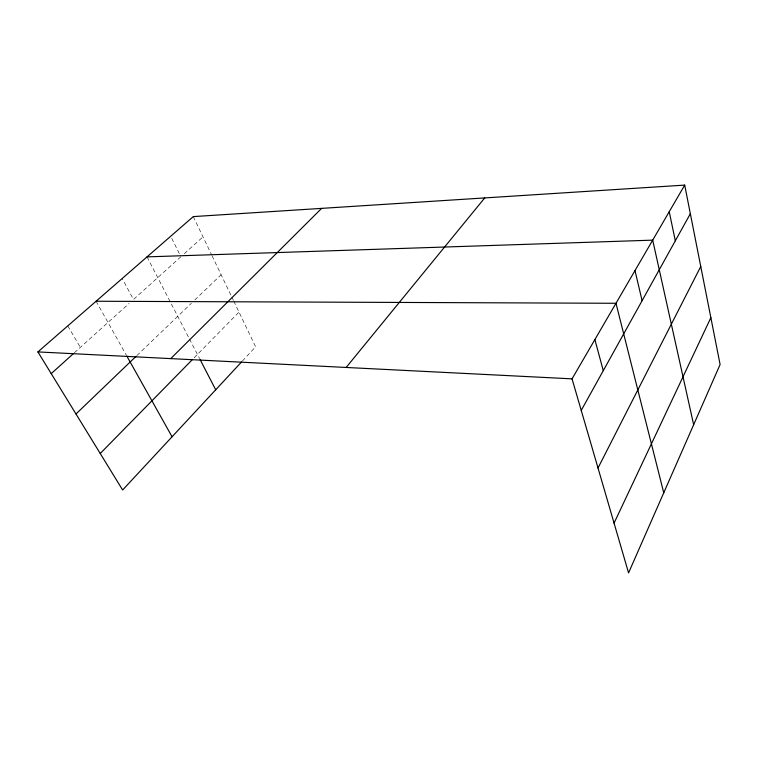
<?xml version="1.0" encoding="UTF-8"?>
<svg xmlns="http://www.w3.org/2000/svg" width="758" height="758" viewBox="0 0 758 758"><rect width="100%" height="100%" fill="white"/><g stroke="black" fill="none" stroke-linecap="round" stroke-linejoin="round"><path stroke-width="0.57" stroke-dasharray="3.79 2.84" d="M242.352 361.092L255.626 346.794L233.89 301.409M194.152 357.795L238.997 312.078M136.876 355.559L191.404 303.247M194.815 299.969L221.118 274.737M74.36 352.773L129.078 303.456M180.897 256.763L133.474 299.495L122.19 278.508M184.298 253.703L202.983 236.856M67.775 325.902L80.357 347.372M96.086 301.248L126.179 354.915M147.033 256.877L188.931 337.964M189.462 338.987L199.591 358.591M171.725 238.315L179.371 253.693M193.281 216.599L211.548 254.745M212.05 255.797L231.342 296.075M231.853 297.145L233.379 300.339"/><path stroke-width="1.14" d="M614.065 523.115L710.862 317.668M598.015 468.018L700.762 266.484M581.234 410.41L690.349 213.699M684.701 185.104L720.1 364.522L628.562 572.896L572.044 378.848L684.701 185.104L193.281 216.599L37.9 351.92L122.635 490L241.565 361.936M346.15 367.459L484.732 197.914M100.236 453.502L192.504 359.472M170.749 358.619L321.648 208.365M75.99 413.982L136.033 356.364M51.222 373.628L73.498 353.55M147.033 256.877L652.695 240.144L693.655 424.726M96.086 301.248L615.979 303.285L663.752 492.804M37.9 351.92L572.044 378.848M126.747 355.928L172.066 436.769M200.131 359.633L215.708 389.783M594.878 339.584L603.283 370.662M634.996 270.597L642.102 300.689M669.229 211.709L675.312 240.807"/></g></svg>
